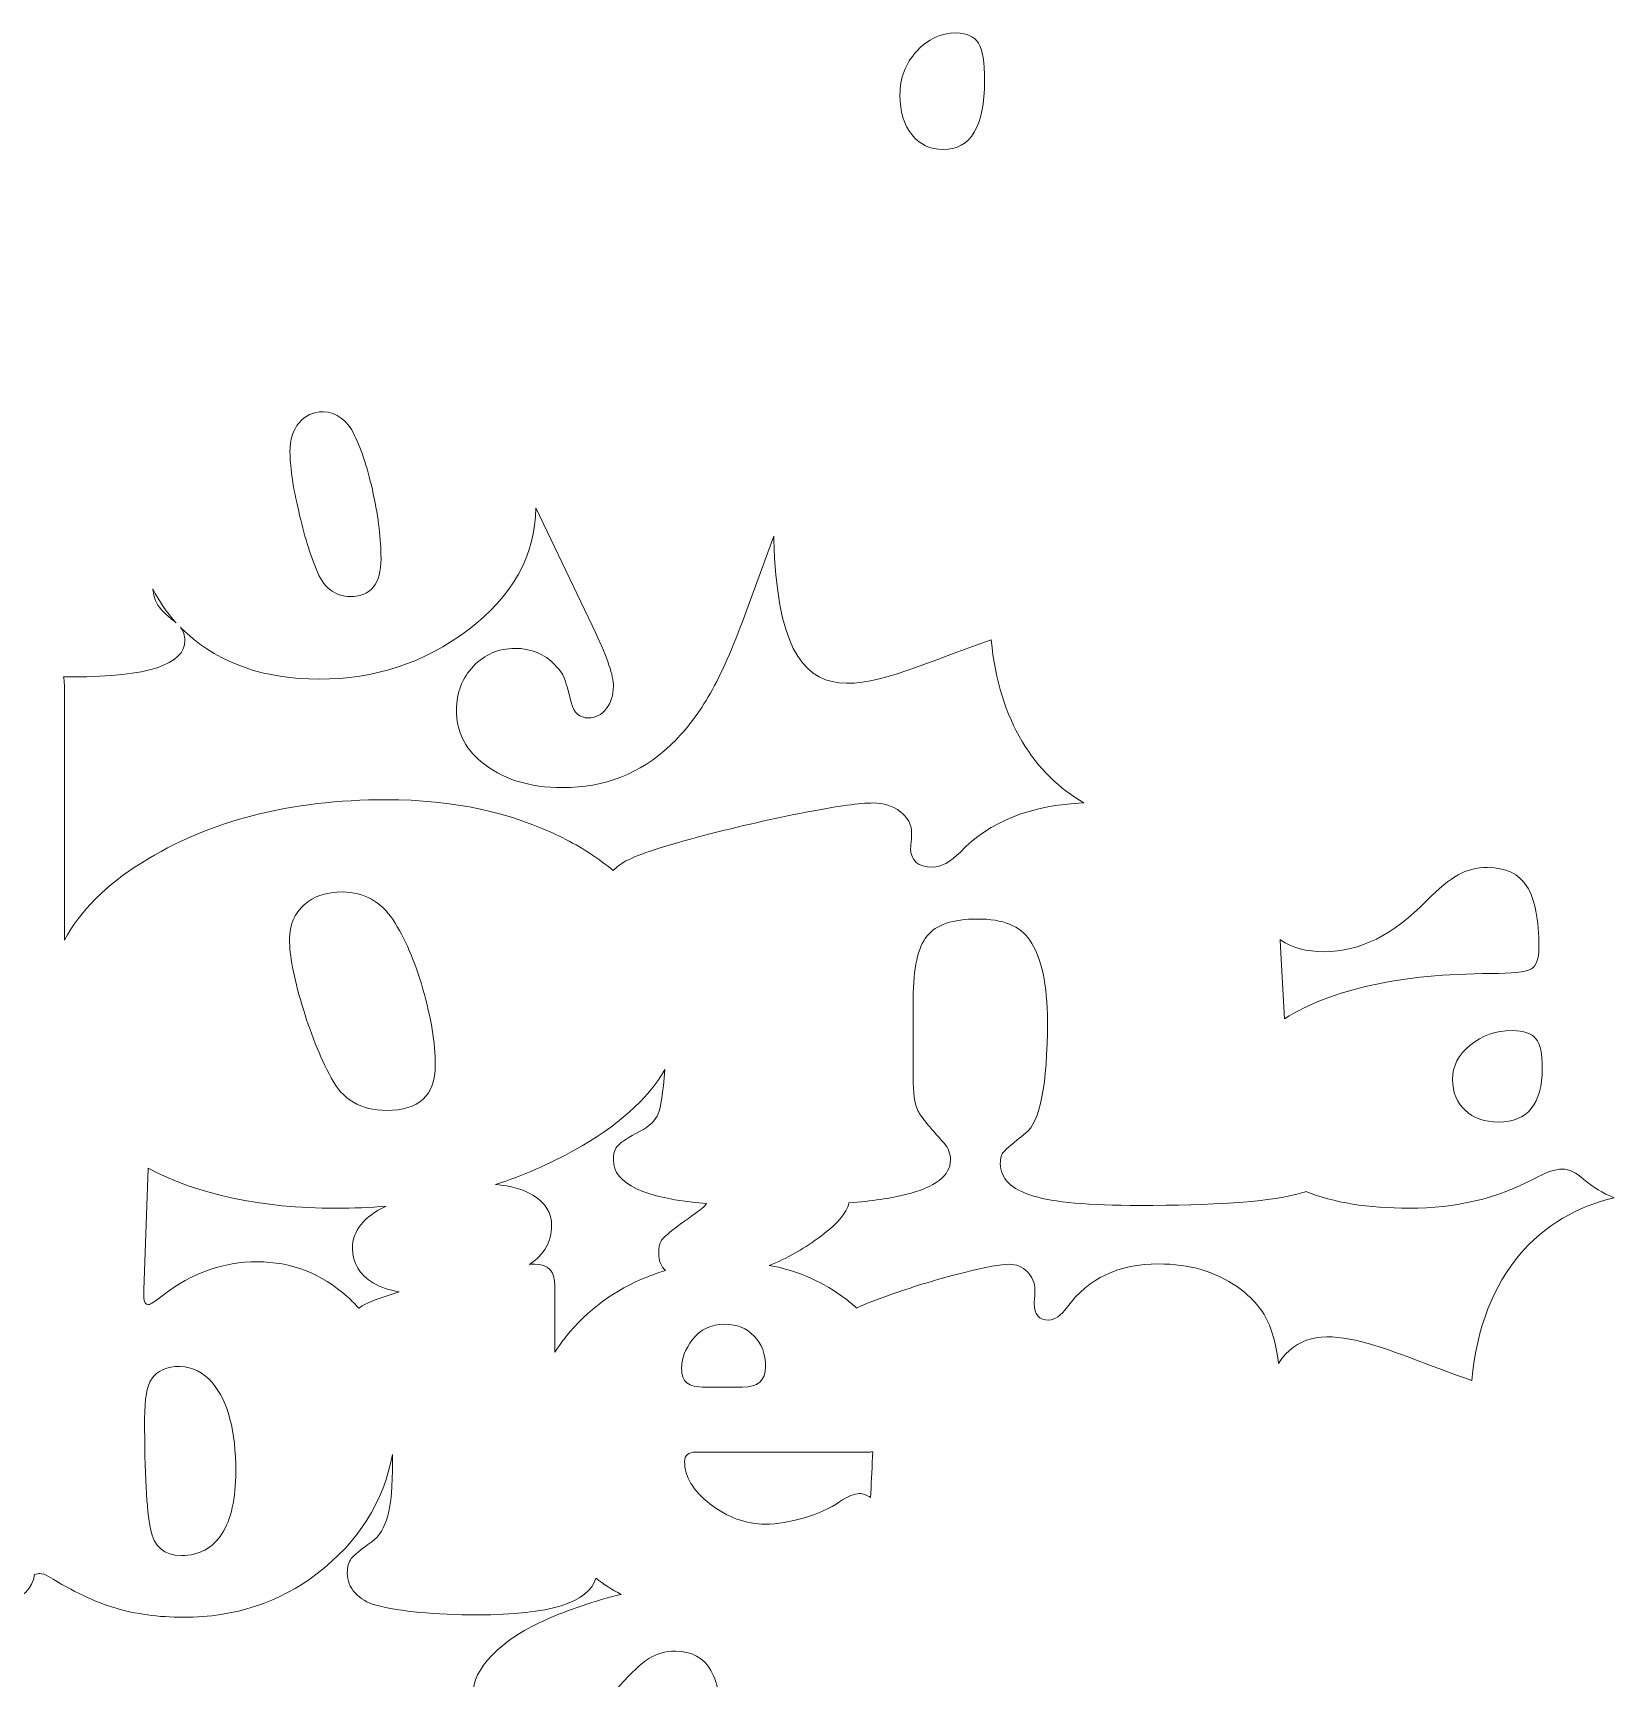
# Model space of a CAD drawing. Header units: millimetres. Extents: x -431 to 186, y -15 to 284.
# Drawn here: x -186.07 to -140, y 135.5 to 183.45 of the extents above; entities that cross this region are included whole.
import ezdxf

# ---------------------------------------------------------------- set-up
doc = ezdxf.new("R2010")
doc.units = ezdxf.units.MM
doc.header["$MEASUREMENT"] = 0
doc.layers.add('Capa 1', color=7, linetype='Continuous')

msp = doc.modelspace()

# ---------------------------------------------------------------- linework, layer by layer
at = {"layer": 'Capa 1', "color": 240, "lineweight": 9}
for points, knots in [([(-159.1695, 183.446), (-159.6113, 183.446), (-159.9963, 183.2688), (-160.3197, 182.909), (-160.3197, 182.909), (-160.6483, 182.5548), (-160.8077, 182.1294), (-160.8077, 181.633), (-160.8077, 181.633), (-160.8077, 181.1572), (-160.6945, 180.7776), (-160.4635, 180.4836), (-160.4635, 180.4836), (-160.2325, 180.1952), (-159.9297, 180.0484), (-159.5447, 180.0484), (-159.5447, 180.0484), (-158.7437, 180.0484), (-158.3433, 180.7166), (-158.3433, 182.0484), (-158.3433, 182.0484), (-158.3433, 182.5954), (-158.3997, 182.9602), (-158.5175, 183.1474), (-158.5175, 183.1474), (-158.6309, 183.3346), (-158.8517, 183.4358), (-159.1695, 183.446)], [0, 0, 0, 0, 0.125, 0.125, 0.125, 0.125, 0.25, 0.25, 0.25, 0.25, 0.375, 0.375, 0.375, 0.375, 0.5, 0.5, 0.5, 0.5, 0.625, 0.625, 0.625, 0.625, 0.75, 0.75, 0.75, 0.75, 1, 1, 1, 1]), ([(-177.6135, 172.4048), (-177.9061, 172.4048), (-178.1371, 172.2976), (-178.3141, 172.0862), (-178.3141, 172.0862), (-178.4909, 171.8718), (-178.5793, 171.5898), (-178.5793, 171.238), (-178.5793, 171.238), (-178.5793, 170.8422), (-178.5045, 170.3088), (-178.3549, 169.6316), (-178.3549, 169.6316), (-178.2051, 168.9508), (-178.0285, 168.3504), (-177.8211, 167.8274), (-177.8211, 167.8274), (-177.6169, 167.2908), (-177.2803, 167.0224), (-176.8145, 167.0224), (-176.8145, 167.0224), (-176.2229, 167.0224), (-175.9271, 167.3912), (-175.9271, 168.1326), (-175.9271, 168.1326), (-175.9271, 168.6824), (-176.0017, 169.3064), (-176.1513, 170.0072), (-176.1513, 170.0072), (-176.3009, 170.708), (-176.4847, 171.278), (-176.6955, 171.7174), (-176.6955, 171.7174), (-176.9131, 172.1634), (-177.2191, 172.3914), (-177.6135, 172.4048)], [0, 0, 0, 0, 0.1, 0.1, 0.1, 0.1, 0.2, 0.2, 0.2, 0.2, 0.3, 0.3, 0.3, 0.3, 0.4, 0.4, 0.4, 0.4, 0.5, 0.5, 0.5, 0.5, 0.6, 0.6, 0.6, 0.6, 0.7, 0.7, 0.7, 0.7, 0.8, 0.8, 0.8, 0.8, 1, 1, 1, 1]), ([(-155.4453, 161.0086), (-156.8755, 161.834), (-157.9237, 163.374), (-158.1483, 165.7622), (-158.1483, 165.7622), (-161.6951, 164.562), (-164.2985, 162.6378), (-164.4823, 168.6878), (-164.4823, 168.6878), (-164.4823, 168.6878), (-164.4841, 168.7776), (-164.4841, 168.7776), (-164.4841, 168.7776), (-164.4841, 168.7776), (-165.4085, 166.2646), (-165.4085, 166.2646), (-165.4085, 166.2646), (-165.7351, 165.3794), (-166.0617, 164.6582), (-166.3913, 164.0982), (-166.3913, 164.0982), (-166.7213, 163.5382), (-167.0915, 163.0618), (-167.5135, 162.6698), (-167.5135, 162.6698), (-168.3735, 161.858), (-169.4141, 161.4522), (-170.6315, 161.4522), (-170.6315, 161.4522), (-171.6143, 161.4522), (-172.4099, 161.707), (-173.0219, 162.2168), (-173.0219, 162.2168), (-173.4911, 162.6094), (-173.7291, 163.1122), (-173.7291, 163.7192), (-173.7291, 163.7192), (-173.7291, 164.2256), (-173.5627, 164.648), (-173.2361, 164.9936), (-173.2361, 164.9936), (-172.9063, 165.3356), (-172.5015, 165.51), (-172.0257, 165.51), (-172.0257, 165.51), (-171.5463, 165.51), (-171.1619, 165.3524), (-170.8695, 165.0372), (-170.8695, 165.0372), (-170.7299, 164.8928), (-170.6347, 164.7656), (-170.5909, 164.6548), (-170.5909, 164.6548), (-170.5431, 164.5408), (-170.4753, 164.2962), (-170.3801, 163.9172), (-170.3801, 163.9172), (-170.3085, 163.6286), (-170.1417, 163.4846), (-169.8833, 163.4846), (-169.8833, 163.4846), (-169.6763, 163.4846), (-169.5059, 163.5718), (-169.3631, 163.7496), (-169.3631, 163.7496), (-169.2239, 163.927), (-169.1559, 164.1452), (-169.1559, 164.4066), (-169.1559, 164.4066), (-169.1559, 164.7152), (-169.3291, 165.2318), (-169.6727, 165.949), (-169.6727, 165.949), (-169.6727, 165.949), (-171.4151, 169.6078), (-171.4151, 169.6078), (-171.4151, 169.6078), (-171.4329, 168.2106), (-172.0957, 167.0224), (-173.3973, 166.0398), (-173.3973, 166.0398), (-174.6589, 165.091), (-176.1039, 164.6144), (-177.7327, 164.6144), (-177.7327, 164.6144), (-179.3171, 164.6144), (-180.6025, 165.0606), (-181.5853, 165.949), (-181.5853, 165.949), (-181.6497, 166.0074), (-181.7121, 166.0672), (-181.7723, 166.128), (-181.7723, 166.128), (-181.6847, 166.0132), (-181.6399, 165.885), (-181.6399, 165.7448), (-181.6399, 165.7448), (-181.6399, 165.0372), (-182.7247, 164.6816), (-184.8871, 164.6816), (-184.8871, 164.6816), (-184.9869, 164.6816), (-185.0835, 164.6826), (-185.1779, 164.6842), (-185.1779, 164.6842), (-185.1619, 164.6114), (-185.1539, 164.5334), (-185.1539, 164.4494), (-185.1539, 164.4494), (-185.1539, 164.4494), (-185.1539, 157.0074), (-185.1539, 157.0074), (-185.1539, 157.0074), (-184.6927, 157.863), (-183.9411, 158.615), (-182.8997, 159.2632), (-182.8997, 159.2632), (-180.9399, 160.4896), (-178.5659, 161.1006), (-175.7673, 161.1006), (-175.7673, 161.1006), (-173.8237, 161.1006), (-172.1143, 160.7316), (-170.6501, 159.9974), (-170.6501, 159.9974), (-170.0957, 159.7206), (-169.6001, 159.3996), (-169.1617, 159.0352), (-169.1617, 159.0352), (-169.0715, 159.138), (-168.9489, 159.2314), (-168.7927, 159.3148), (-168.7927, 159.3148), (-168.4169, 159.5134), (-167.6553, 159.7634), (-166.4953, 160.0648), (-166.4953, 160.0648), (-165.4719, 160.3308), (-164.4919, 160.553), (-163.5449, 160.7352), (-163.5449, 160.7352), (-162.5975, 160.918), (-161.9493, 161.0054), (-161.6011, 161.0054), (-161.6011, 161.0054), (-161.2803, 161.0054), (-161.0129, 160.922), (-160.7955, 160.7514), (-160.7955, 160.7514), (-160.5777, 160.5806), (-160.4687, 160.3782), (-160.4687, 160.1482), (-160.4687, 160.1482), (-160.4687, 160.1242), (-160.4741, 160.0254), (-160.4797, 159.8546), (-160.4797, 159.8546), (-160.4907, 159.7948), (-160.4961, 159.7396), (-160.4961, 159.6916), (-160.4961, 159.6916), (-160.4961, 159.3228), (-160.2833, 159.1364), (-159.8591, 159.1364), (-159.8591, 159.1364), (-159.6029, 159.1364), (-159.3365, 159.2832), (-159.0477, 159.5766), (-159.0477, 159.5766), (-158.2021, 160.4646), (-157.0027, 160.9414), (-155.4453, 161.0086)], [0, 0, 0, 0, 0.0227273, 0.0227273, 0.0227273, 0.0227273, 0.0454545, 0.0454545, 0.0454545, 0.0454545, 0.0681818, 0.0681818, 0.0681818, 0.0681818, 0.0909091, 0.0909091, 0.0909091, 0.0909091, 0.1136364, 0.1136364, 0.1136364, 0.1136364, 0.1363636, 0.1363636, 0.1363636, 0.1363636, 0.1590909, 0.1590909, 0.1590909, 0.1590909, 0.1818182, 0.1818182, 0.1818182, 0.1818182, 0.2045455, 0.2045455, 0.2045455, 0.2045455, 0.2272727, 0.2272727, 0.2272727, 0.2272727, 0.25, 0.25, 0.25, 0.25, 0.2727273, 0.2727273, 0.2727273, 0.2727273, 0.2954545, 0.2954545, 0.2954545, 0.2954545, 0.3181818, 0.3181818, 0.3181818, 0.3181818, 0.3409091, 0.3409091, 0.3409091, 0.3409091, 0.3636364, 0.3636364, 0.3636364, 0.3636364, 0.3863636, 0.3863636, 0.3863636, 0.3863636, 0.4090909, 0.4090909, 0.4090909, 0.4090909, 0.4318182, 0.4318182, 0.4318182, 0.4318182, 0.4545455, 0.4545455, 0.4545455, 0.4545455, 0.4772727, 0.4772727, 0.4772727, 0.4772727, 0.5, 0.5, 0.5, 0.5, 0.5227273, 0.5227273, 0.5227273, 0.5227273, 0.5454545, 0.5454545, 0.5454545, 0.5454545, 0.5681818, 0.5681818, 0.5681818, 0.5681818, 0.5909091, 0.5909091, 0.5909091, 0.5909091, 0.6136364, 0.6136364, 0.6136364, 0.6136364, 0.6363636, 0.6363636, 0.6363636, 0.6363636, 0.6590909, 0.6590909, 0.6590909, 0.6590909, 0.6818182, 0.6818182, 0.6818182, 0.6818182, 0.7045455, 0.7045455, 0.7045455, 0.7045455, 0.7272727, 0.7272727, 0.7272727, 0.7272727, 0.75, 0.75, 0.75, 0.75, 0.7727273, 0.7727273, 0.7727273, 0.7727273, 0.7954545, 0.7954545, 0.7954545, 0.7954545, 0.8181818, 0.8181818, 0.8181818, 0.8181818, 0.8409091, 0.8409091, 0.8409091, 0.8409091, 0.8636364, 0.8636364, 0.8636364, 0.8636364, 0.8863636, 0.8863636, 0.8863636, 0.8863636, 0.9090909, 0.9090909, 0.9090909, 0.9090909, 0.9318182, 0.9318182, 0.9318182, 0.9318182, 0.9545455, 0.9545455, 0.9545455, 0.9545455, 1, 1, 1, 1]), ([(-182.5725, 167.2462), (-182.5527, 167.0658), (-182.5151, 166.9254), (-182.4629, 166.8246), (-182.4629, 166.8246), (-182.3845, 166.6804), (-182.2079, 166.4994), (-181.9293, 166.2848), (-181.9293, 166.2848), (-181.9293, 166.2848), (-181.8967, 166.2582), (-181.8967, 166.2582), (-181.8967, 166.2582), (-182.1731, 166.5598), (-182.3985, 166.8892), (-182.5725, 167.2462)], [0, 0, 0, 0, 0.2, 0.2, 0.2, 0.2, 0.4, 0.4, 0.4, 0.4, 0.6, 0.6, 0.6, 0.6, 1, 1, 1, 1]), ([(-149.7337, 157.0228), (-149.7337, 157.0228), (-149.7165, 156.7992), (-149.7165, 156.7992), (-149.7165, 156.7992), (-149.7165, 156.7992), (-149.6029, 154.718), (-149.6029, 154.718), (-149.6029, 154.718), (-148.2139, 155.5876), (-146.2097, 156.0262), (-143.5899, 156.0336), (-143.5899, 156.0336), (-142.9749, 156.0336), (-142.5881, 156.0772), (-142.4245, 156.1644), (-142.4245, 156.1644), (-142.2669, 156.2558), (-142.1909, 156.462), (-142.1909, 156.7874), (-142.1909, 156.7874), (-142.1909, 157.6086), (-142.3053, 158.2042), (-142.5393, 158.573), (-142.5393, 158.573), (-142.7731, 158.9378), (-143.1541, 159.1244), (-143.6877, 159.1244), (-143.6877, 159.1244), (-144.0093, 159.1244), (-144.2921, 159.0528), (-144.5427, 158.914), (-144.5427, 158.914), (-144.7931, 158.7754), (-145.1031, 158.521), (-145.4737, 158.1484), (-145.4737, 158.1484), (-146.4211, 157.1642), (-147.4117, 156.6724), (-148.4407, 156.6724), (-148.4407, 156.6724), (-148.9635, 156.6724), (-149.3881, 156.7836), (-149.7145, 157.0096), (-149.7145, 157.0096), (-149.7145, 157.0096), (-149.7337, 157.0228), (-149.7337, 157.0228)], [0, 0, 0, 0, 0.0769231, 0.0769231, 0.0769231, 0.0769231, 0.1538462, 0.1538462, 0.1538462, 0.1538462, 0.2307692, 0.2307692, 0.2307692, 0.2307692, 0.3076923, 0.3076923, 0.3076923, 0.3076923, 0.3846154, 0.3846154, 0.3846154, 0.3846154, 0.4615385, 0.4615385, 0.4615385, 0.4615385, 0.5384615, 0.5384615, 0.5384615, 0.5384615, 0.6153846, 0.6153846, 0.6153846, 0.6153846, 0.6923077, 0.6923077, 0.6923077, 0.6923077, 0.7692308, 0.7692308, 0.7692308, 0.7692308, 0.8461538, 0.8461538, 0.8461538, 0.8461538, 1, 1, 1, 1]), ([(-177.0471, 158.4142), (-177.5153, 158.4142), (-177.8853, 158.2872), (-178.1685, 158.0372), (-178.1685, 158.0372), (-178.4517, 157.7832), (-178.5933, 157.4498), (-178.5933, 157.0336), (-178.5933, 157.0336), (-178.5933, 156.5652), (-178.4733, 155.9342), (-178.2335, 155.133), (-178.2335, 155.133), (-177.9941, 154.3274), (-177.7113, 153.617), (-177.3791, 152.9982), (-177.3791, 152.9982), (-177.0525, 152.3634), (-176.5135, 152.0458), (-175.7675, 152.0458), (-175.7675, 152.0458), (-174.8205, 152.0458), (-174.3467, 152.4824), (-174.3467, 153.3592), (-174.3467, 153.3592), (-174.3467, 154.0098), (-174.4661, 154.748), (-174.7059, 155.5772), (-174.7059, 155.5772), (-174.9455, 156.4064), (-175.2395, 157.081), (-175.5769, 157.601), (-175.5769, 157.601), (-175.9255, 158.1284), (-176.4155, 158.3984), (-177.0471, 158.4142)], [0, 0, 0, 0, 0.1, 0.1, 0.1, 0.1, 0.2, 0.2, 0.2, 0.2, 0.3, 0.3, 0.3, 0.3, 0.4, 0.4, 0.4, 0.4, 0.5, 0.5, 0.5, 0.5, 0.6, 0.6, 0.6, 0.6, 0.7, 0.7, 0.7, 0.7, 0.8, 0.8, 0.8, 0.8, 1, 1, 1, 1]), ([(-139.9999, 149.5024), (-140.3295, 149.6356), (-140.6225, 149.8128), (-140.8789, 150.0342), (-140.8789, 150.0342), (-141.1019, 150.2366), (-141.3091, 150.3356), (-141.5051, 150.3356), (-141.5051, 150.3356), (-141.7171, 150.3356), (-141.9949, 150.2402), (-142.3485, 150.046), (-142.3485, 150.046), (-143.4099, 149.4786), (-144.6187, 149.1968), (-145.9691, 149.1968), (-145.9691, 149.1968), (-147.1723, 149.1968), (-148.1769, 149.3596), (-148.9827, 149.6824), (-148.9827, 149.6824), (-149.0907, 149.6454), (-149.2077, 149.6116), (-149.3351, 149.5818), (-149.3351, 149.5818), (-150.1739, 149.3794), (-151.6707, 149.2762), (-153.8325, 149.2762), (-153.8325, 149.2762), (-155.2969, 149.2762), (-156.3367, 149.3714), (-156.9407, 149.5578), (-156.9407, 149.5578), (-157.5671, 149.7524), (-157.8827, 150.066), (-157.8827, 150.4986), (-157.8827, 150.4986), (-157.8827, 150.6532), (-157.8503, 150.768), (-157.7845, 150.8396), (-157.7845, 150.8396), (-157.7249, 150.9148), (-157.5127, 151.0936), (-157.1477, 151.383), (-157.1477, 151.383), (-156.7231, 151.7086), (-156.5105, 152.7918), (-156.5105, 154.637), (-156.5105, 154.637), (-156.5105, 155.7082), (-156.6795, 156.4978), (-157.0227, 157.0096), (-157.0227, 157.0096), (-157.2999, 157.4184), (-157.8065, 157.6244), (-158.5521, 157.6244), (-158.5521, 157.6244), (-159.2659, 157.6244), (-159.7555, 157.4582), (-160.0223, 157.1246), (-160.0223, 157.1246), (-160.2833, 156.7914), (-160.4195, 156.1882), (-160.4195, 155.3114), (-160.4195, 155.3114), (-160.4195, 155.3114), (-160.4195, 153.0102), (-160.4195, 153.0102), (-160.4195, 153.0102), (-160.4195, 152.5538), (-160.3761, 152.2402), (-160.3001, 152.0698), (-160.3001, 152.0698), (-160.2181, 151.899), (-159.9571, 151.5696), (-159.5107, 151.0816), (-159.5107, 151.0816), (-159.3905, 150.9388), (-159.3365, 150.78), (-159.3365, 150.6018), (-159.3365, 150.6018), (-159.3365, 150.1454), (-159.7719, 149.8078), (-160.6431, 149.5936), (-160.6431, 149.5936), (-161.0743, 149.4856), (-161.6257, 149.4048), (-162.2977, 149.3502), (-162.2977, 149.3502), (-162.3533, 149.058), (-162.6515, 148.7136), (-163.1923, 148.3228), (-163.1923, 148.3228), (-163.6459, 147.9874), (-164.1191, 147.7236), (-164.6131, 147.5306), (-164.6131, 147.5306), (-163.7705, 147.375), (-163.0239, 147.0464), (-162.3759, 146.5432), (-162.3759, 146.5432), (-162.2693, 146.4612), (-162.1669, 146.3756), (-162.0699, 146.2872), (-162.0699, 146.2872), (-161.7891, 146.42), (-161.3979, 146.5724), (-160.8937, 146.7438), (-160.8937, 146.7438), (-160.2117, 146.9754), (-159.5585, 147.1688), (-158.9273, 147.3278), (-158.9273, 147.3278), (-158.2959, 147.487), (-157.8639, 147.563), (-157.6317, 147.563), (-157.6317, 147.563), (-157.4177, 147.563), (-157.2397, 147.4906), (-157.0947, 147.3418), (-157.0947, 147.3418), (-156.9493, 147.1932), (-156.8769, 147.0168), (-156.8769, 146.8162), (-156.8769, 146.8162), (-156.8769, 146.7956), (-156.8805, 146.7094), (-156.8841, 146.5606), (-156.8841, 146.5606), (-156.8915, 146.5086), (-156.8953, 146.4606), (-156.8953, 146.419), (-156.8953, 146.419), (-156.8953, 146.0974), (-156.7535, 145.935), (-156.4705, 145.935), (-156.4705, 145.935), (-156.2999, 145.935), (-156.1219, 146.063), (-155.9299, 146.3186), (-155.9299, 146.3186), (-155.3199, 147.155), (-154.4347, 147.5732), (-153.2699, 147.5732), (-153.2699, 147.5732), (-152.3771, 147.5732), (-151.6115, 147.352), (-150.9763, 146.9062), (-150.9763, 146.9062), (-150.5301, 146.5884), (-150.2181, 146.215), (-150.0403, 145.7866), (-150.0403, 145.7866), (-149.9225, 145.5028), (-149.8351, 145.131), (-149.7769, 144.672), (-149.7769, 144.672), (-148.7475, 146.27), (-146.6901, 145.0386), (-144.1483, 144.1782), (-144.1483, 144.1782), (-143.8531, 147.316), (-142.1375, 148.9908), (-139.9999, 149.5024)], [0, 0, 0, 0, 0.0238095, 0.0238095, 0.0238095, 0.0238095, 0.047619, 0.047619, 0.047619, 0.047619, 0.0714286, 0.0714286, 0.0714286, 0.0714286, 0.0952381, 0.0952381, 0.0952381, 0.0952381, 0.1190476, 0.1190476, 0.1190476, 0.1190476, 0.1428571, 0.1428571, 0.1428571, 0.1428571, 0.1666667, 0.1666667, 0.1666667, 0.1666667, 0.1904762, 0.1904762, 0.1904762, 0.1904762, 0.2142857, 0.2142857, 0.2142857, 0.2142857, 0.2380952, 0.2380952, 0.2380952, 0.2380952, 0.2619048, 0.2619048, 0.2619048, 0.2619048, 0.2857143, 0.2857143, 0.2857143, 0.2857143, 0.3095238, 0.3095238, 0.3095238, 0.3095238, 0.3333333, 0.3333333, 0.3333333, 0.3333333, 0.3571429, 0.3571429, 0.3571429, 0.3571429, 0.3809524, 0.3809524, 0.3809524, 0.3809524, 0.4047619, 0.4047619, 0.4047619, 0.4047619, 0.4285714, 0.4285714, 0.4285714, 0.4285714, 0.452381, 0.452381, 0.452381, 0.452381, 0.4761905, 0.4761905, 0.4761905, 0.4761905, 0.5, 0.5, 0.5, 0.5, 0.5238095, 0.5238095, 0.5238095, 0.5238095, 0.547619, 0.547619, 0.547619, 0.547619, 0.5714286, 0.5714286, 0.5714286, 0.5714286, 0.5952381, 0.5952381, 0.5952381, 0.5952381, 0.6190476, 0.6190476, 0.6190476, 0.6190476, 0.6428571, 0.6428571, 0.6428571, 0.6428571, 0.6666667, 0.6666667, 0.6666667, 0.6666667, 0.6904762, 0.6904762, 0.6904762, 0.6904762, 0.7142857, 0.7142857, 0.7142857, 0.7142857, 0.7380952, 0.7380952, 0.7380952, 0.7380952, 0.7619048, 0.7619048, 0.7619048, 0.7619048, 0.7857143, 0.7857143, 0.7857143, 0.7857143, 0.8095238, 0.8095238, 0.8095238, 0.8095238, 0.8333333, 0.8333333, 0.8333333, 0.8333333, 0.8571429, 0.8571429, 0.8571429, 0.8571429, 0.8809524, 0.8809524, 0.8809524, 0.8809524, 0.9047619, 0.9047619, 0.9047619, 0.9047619, 0.9285714, 0.9285714, 0.9285714, 0.9285714, 0.952381, 0.952381, 0.952381, 0.952381, 1, 1, 1, 1]), ([(-142.9691, 154.371), (-143.4375, 154.371), (-143.8455, 154.232), (-144.1885, 153.9504), (-144.1885, 153.9504), (-144.5371, 153.6726), (-144.7059, 153.3392), (-144.7059, 152.9504), (-144.7059, 152.9504), (-144.7059, 152.5776), (-144.5861, 152.28), (-144.3409, 152.0498), (-144.3409, 152.0498), (-144.0961, 151.8236), (-143.7749, 151.7086), (-143.3669, 151.7086), (-143.3669, 151.7086), (-142.5173, 151.7086), (-142.0929, 152.2324), (-142.0929, 153.2758), (-142.0929, 153.2758), (-142.0929, 153.7044), (-142.1527, 153.9902), (-142.2777, 154.137), (-142.2777, 154.137), (-142.3977, 154.2838), (-142.6317, 154.363), (-142.9691, 154.371)], [0, 0, 0, 0, 0.125, 0.125, 0.125, 0.125, 0.25, 0.25, 0.25, 0.25, 0.375, 0.375, 0.375, 0.375, 0.5, 0.5, 0.5, 0.5, 0.625, 0.625, 0.625, 0.625, 0.75, 0.75, 0.75, 0.75, 1, 1, 1, 1]), ([(-172.5939, 149.8876), (-172.1491, 149.851), (-171.7837, 149.7458), (-171.4999, 149.5738), (-171.4999, 149.5738), (-171.1369, 149.3526), (-170.9555, 149.0588), (-170.9555, 148.6854), (-170.9555, 148.6854), (-170.9555, 148.226), (-171.1691, 147.851), (-171.5991, 147.56), (-171.5991, 147.56), (-171.5459, 147.562), (-171.4947, 147.563), (-171.4453, 147.563), (-171.4453, 147.563), (-171.0535, 147.563), (-170.8611, 147.3556), (-170.8611, 146.9374), (-170.8611, 146.9374), (-170.8611, 146.9374), (-170.8611, 145.0014), (-170.8611, 145.0014), (-170.8611, 145.0014), (-170.7637, 145.153), (-170.6569, 145.3018), (-170.5407, 145.4478), (-170.5407, 145.4478), (-169.9165, 146.2322), (-169.1217, 146.8162), (-168.1565, 147.1998), (-168.1565, 147.1998), (-167.9861, 147.2686), (-167.8121, 147.3288), (-167.6347, 147.3812), (-167.6347, 147.3812), (-167.7695, 147.504), (-167.8371, 147.6728), (-167.8371, 147.8872), (-167.8371, 147.8872), (-167.8371, 148.0704), (-167.8007, 148.2052), (-167.7283, 148.2986), (-167.7283, 148.2986), (-167.6521, 148.3882), (-167.4381, 148.561), (-167.0823, 148.8204), (-167.0823, 148.8204), (-166.7629, 149.0416), (-166.5705, 149.1902), (-166.4981, 149.2592), (-166.4981, 149.2592), (-166.4767, 149.282), (-166.4583, 149.3052), (-166.4433, 149.3294), (-166.4433, 149.3294), (-168.2535, 149.4824), (-169.1577, 149.906), (-169.1577, 150.6018), (-169.1577, 150.6018), (-169.1577, 150.7882), (-169.1145, 150.9308), (-169.0215, 151.026), (-169.0215, 151.026), (-168.9345, 151.1254), (-168.7169, 151.2604), (-168.3793, 151.439), (-168.3793, 151.439), (-168.1015, 151.5856), (-167.9271, 151.7562), (-167.8513, 151.9464), (-167.8513, 151.9464), (-167.7785, 152.1274), (-167.7161, 152.5552), (-167.6543, 153.235), (-167.6543, 153.235), (-168.1665, 152.3634), (-169.0481, 151.5794), (-170.2959, 150.8832), (-170.2959, 150.8832), (-171.0237, 150.4788), (-171.7899, 150.1468), (-172.5939, 149.8876)], [0, 0, 0, 0, 0.0454545, 0.0454545, 0.0454545, 0.0454545, 0.0909091, 0.0909091, 0.0909091, 0.0909091, 0.1363636, 0.1363636, 0.1363636, 0.1363636, 0.1818182, 0.1818182, 0.1818182, 0.1818182, 0.2272727, 0.2272727, 0.2272727, 0.2272727, 0.2727273, 0.2727273, 0.2727273, 0.2727273, 0.3181818, 0.3181818, 0.3181818, 0.3181818, 0.3636364, 0.3636364, 0.3636364, 0.3636364, 0.4090909, 0.4090909, 0.4090909, 0.4090909, 0.4545455, 0.4545455, 0.4545455, 0.4545455, 0.5, 0.5, 0.5, 0.5, 0.5454545, 0.5454545, 0.5454545, 0.5454545, 0.5909091, 0.5909091, 0.5909091, 0.5909091, 0.6363636, 0.6363636, 0.6363636, 0.6363636, 0.6818182, 0.6818182, 0.6818182, 0.6818182, 0.7272727, 0.7272727, 0.7272727, 0.7272727, 0.7727273, 0.7727273, 0.7727273, 0.7727273, 0.8181818, 0.8181818, 0.8181818, 0.8181818, 0.8636364, 0.8636364, 0.8636364, 0.8636364, 0.9090909, 0.9090909, 0.9090909, 0.9090909, 1, 1, 1, 1]), ([(-182.7125, 150.363), (-182.7125, 150.363), (-182.8365, 146.8162), (-182.8365, 146.8162), (-182.8365, 146.8162), (-182.8365, 146.7196), (-182.8365, 146.6472), (-182.8365, 146.5918), (-182.8365, 146.5918), (-182.8365, 146.4568), (-182.7893, 146.391), (-182.6985, 146.391), (-182.6985, 146.391), (-182.6479, 146.391), (-182.5063, 146.481), (-182.2739, 146.6642), (-182.2739, 146.6642), (-181.4431, 147.3106), (-180.5285, 147.6354), (-179.5305, 147.6354), (-179.5305, 147.6354), (-178.5363, 147.6354), (-177.6619, 147.2932), (-176.9035, 146.6122), (-176.9035, 146.6122), (-176.7861, 146.5058), (-176.6757, 146.3954), (-176.5725, 146.281), (-176.5725, 146.281), (-176.4463, 146.3732), (-176.2889, 146.4536), (-176.1011, 146.5226), (-176.1011, 146.5226), (-175.8703, 146.607), (-175.6347, 146.6874), (-175.3947, 146.7644), (-175.3947, 146.7644), (-175.6921, 146.8062), (-175.9417, 146.8896), (-176.1447, 147.0162), (-176.1447, 147.0162), (-176.5549, 147.2582), (-176.7615, 147.5966), (-176.7615, 148.0288), (-176.7615, 148.0288), (-176.7615, 148.5322), (-176.4345, 148.9422), (-175.7773, 149.2584), (-175.7773, 149.2584), (-176.2535, 149.2174), (-176.7401, 149.1968), (-177.2375, 149.1968), (-177.2375, 149.1968), (-179.4175, 149.1968), (-181.2435, 149.5864), (-182.7125, 150.363)], [0, 0, 0, 0, 0.0666667, 0.0666667, 0.0666667, 0.0666667, 0.1333333, 0.1333333, 0.1333333, 0.1333333, 0.2, 0.2, 0.2, 0.2, 0.2666667, 0.2666667, 0.2666667, 0.2666667, 0.3333333, 0.3333333, 0.3333333, 0.3333333, 0.4, 0.4, 0.4, 0.4, 0.4666667, 0.4666667, 0.4666667, 0.4666667, 0.5333333, 0.5333333, 0.5333333, 0.5333333, 0.6, 0.6, 0.6, 0.6, 0.6666667, 0.6666667, 0.6666667, 0.6666667, 0.7333333, 0.7333333, 0.7333333, 0.7333333, 0.8, 0.8, 0.8, 0.8, 0.8666667, 0.8666667, 0.8666667, 0.8666667, 1, 1, 1, 1]), ([(-166.4763, 143.9788), (-166.4763, 143.9788), (-165.4023, 143.9788), (-165.4023, 143.9788), (-165.4023, 143.9788), (-164.9485, 143.9788), (-164.7237, 144.1792), (-164.7237, 144.5768), (-164.7237, 144.5768), (-164.7237, 144.9432), (-164.8325, 145.2402), (-165.0539, 145.4684), (-165.0539, 145.4684), (-165.2715, 145.6966), (-165.5583, 145.8142), (-165.9137, 145.8142), (-165.9137, 145.8142), (-166.3093, 145.8142), (-166.6217, 145.6654), (-166.8501, 145.368), (-166.8501, 145.368), (-167.0641, 145.0918), (-167.1693, 144.8118), (-167.1693, 144.5282), (-167.1693, 144.5282), (-167.1693, 144.3244), (-167.1185, 144.1826), (-167.0135, 144.1032), (-167.0135, 144.1032), (-166.9119, 144.0202), (-166.7339, 143.9788), (-166.4763, 143.9788)], [0, 0, 0, 0, 0.1111111, 0.1111111, 0.1111111, 0.1111111, 0.2222222, 0.2222222, 0.2222222, 0.2222222, 0.3333333, 0.3333333, 0.3333333, 0.3333333, 0.4444444, 0.4444444, 0.4444444, 0.4444444, 0.5555556, 0.5555556, 0.5555556, 0.5555556, 0.6666667, 0.6666667, 0.6666667, 0.6666667, 0.7777778, 0.7777778, 0.7777778, 0.7777778, 1, 1, 1, 1]), ([(-263.901, 137.5374), (-261.2628, 136.5374), (-259.1514, 134.821), (-259.3246, 131.994), (-259.3246, 131.994), (-259.1038, 132.0754), (-258.848, 132.1502), (-258.5566, 132.2186), (-258.5566, 132.2186), (-256.438, 132.708), (-255.0188, 132.9508), (-254.2982, 132.9508), (-254.2982, 132.9508), (-253.5864, 132.9508), (-253.2308, 132.6692), (-253.2308, 132.1062), (-253.2308, 132.1062), (-253.2308, 132.1062), (-253.2308, 126.4474), (-253.2308, 126.4474), (-253.2308, 126.4474), (-252.9174, 126.8294), (-252.5328, 127.182), (-252.0768, 127.5056), (-252.0768, 127.5056), (-250.5514, 128.5932), (-248.7038, 129.1354), (-246.5262, 129.1354), (-246.5262, 129.1354), (-245.0134, 129.1354), (-243.6828, 128.8078), (-242.5434, 128.1566), (-242.5434, 128.1566), (-242.2314, 127.9792), (-241.9436, 127.7814), (-241.679, 127.5632), (-241.679, 127.5632), (-241.3796, 127.737), (-240.7932, 127.955), (-239.9104, 128.2166), (-239.9104, 128.2166), (-239.114, 128.4524), (-238.3514, 128.6496), (-237.614, 128.8114), (-237.614, 128.8114), (-236.877, 128.9734), (-236.3724, 129.0508), (-236.1012, 129.0508), (-236.1012, 129.0508), (-235.8516, 129.0508), (-235.6436, 128.977), (-235.4744, 128.8256), (-235.4744, 128.8256), (-235.305, 128.674), (-235.22, 128.4944), (-235.22, 128.2904), (-235.22, 128.2904), (-235.22, 128.2694), (-235.2242, 128.1816), (-235.2286, 128.03), (-235.2286, 128.03), (-235.237, 127.9772), (-235.2414, 127.928), (-235.2414, 127.8858), (-235.2414, 127.8858), (-235.2414, 127.5584), (-235.0758, 127.3928), (-234.7458, 127.3928), (-234.7458, 127.3928), (-234.5462, 127.3928), (-234.3386, 127.5232), (-234.1142, 127.7836), (-234.1142, 127.7836), (-233.4022, 128.6356), (-232.3686, 129.0612), (-231.0086, 129.0612), (-231.0086, 129.0612), (-229.966, 129.0612), (-229.0722, 128.836), (-228.3304, 128.382), (-228.3304, 128.382), (-227.852, 128.0844), (-227.5052, 127.7396), (-227.2914, 127.3468), (-227.2914, 127.3468), (-226.9806, 127.6466), (-226.5708, 127.9134), (-226.0614, 128.1462), (-226.0614, 128.1462), (-224.5656, 128.8042), (-223.002, 129.1354), (-221.3712, 129.1354), (-221.3712, 129.1354), (-219.9306, 129.1354), (-218.7102, 128.8326), (-217.7104, 128.2272), (-217.7104, 128.2272), (-217.3486, 128.006), (-217.0598, 127.763), (-216.8458, 127.4992), (-216.8458, 127.4992), (-216.6394, 127.7374), (-216.2688, 127.9394), (-215.7346, 128.1038), (-215.7346, 128.1038), (-213.6412, 128.7304), (-212.0738, 129.0472), (-211.0314, 129.0508), (-211.0314, 129.0508), (-210.5566, 129.0508), (-210.3238, 128.7726), (-210.3238, 128.2166), (-210.3238, 128.2166), (-210.3238, 128.2096), (-210.3238, 128.1532), (-210.3238, 128.0404), (-210.3238, 128.0404), (-210.332, 127.9316), (-210.3364, 127.8434), (-210.3364, 127.7732), (-210.3364, 127.7732), (-210.3364, 127.4034), (-210.201, 127.2168), (-209.9382, 127.2168), (-209.9382, 127.2168), (-209.7984, 127.2168), (-209.5782, 127.3648), (-209.2814, 127.6604), (-209.2814, 127.6604), (-208.8322, 128.0864), (-208.2686, 128.4242), (-207.5906, 128.6776), (-207.5906, 128.6776), (-206.913, 128.9276), (-206.218, 129.0508), (-205.5062, 129.0508), (-205.5062, 129.0508), (-204.1247, 129.0508), (-203.1633, 128.632), (-202.6249, 127.794), (-202.6249, 127.794), (-202.4219, 127.4846), (-202.2523, 127.3296), (-202.1167, 127.3296), (-202.1167, 127.3296), (-202.0275, 127.3296), (-201.8119, 127.4668), (-201.4725, 127.7416), (-201.4725, 127.7416), (-200.3965, 128.6142), (-199.1761, 129.0508), (-197.8117, 129.0508), (-197.8117, 129.0508), (-196.7443, 129.0508), (-195.8713, 128.8078), (-195.1891, 128.3222), (-195.1891, 128.3222), (-194.5271, 127.8448), (-194.1725, 127.1452), (-194.1301, 126.2238), (-194.1301, 126.2238), (-193.7899, 126.6926), (-193.3473, 127.1196), (-192.8035, 127.5056), (-192.8035, 127.5056), (-191.2781, 128.5932), (-189.4309, 129.1354), (-187.2529, 129.1354), (-187.2529, 129.1354), (-185.7403, 129.1354), (-184.4101, 128.8078), (-183.2703, 128.1566), (-183.2703, 128.1566), (-182.7111, 127.8382), (-182.2281, 127.4544), (-181.8203, 127.0054), (-181.8203, 127.0054), (-181.6709, 127.3118), (-181.4629, 127.5962), (-181.1967, 127.8574), (-181.1967, 127.8574), (-180.3365, 128.7024), (-179.1585, 129.1246), (-177.6715, 129.1246), (-177.6715, 129.1246), (-177.2561, 129.1246), (-176.5827, 129.0508), (-175.6461, 128.8994), (-175.6461, 128.8994), (-175.4555, 128.8712), (-175.2987, 128.8572), (-175.1759, 128.8572), (-175.1759, 128.8572), (-175.0359, 128.8572), (-174.7605, 128.917), (-174.3581, 129.0438), (-174.3581, 129.0438), (-174.2719, 129.0708), (-174.1919, 129.0924), (-174.1173, 129.1076), (-174.1173, 129.1076), (-174.1261, 129.1958), (-174.1303, 129.2844), (-174.1303, 129.374), (-174.1303, 129.374), (-174.1303, 130.2084), (-173.7267, 130.9404), (-172.9195, 131.5824), (-172.9195, 131.5824), (-171.6591, 132.5886), (-169.7737, 133.0958), (-167.2629, 133.1038), (-167.2629, 133.1038), (-166.7069, 133.1038), (-166.3573, 133.1488), (-166.2095, 133.2386), (-166.2095, 133.2386), (-166.0669, 133.3328), (-165.9979, 133.5454), (-165.9979, 133.881), (-165.9979, 133.881), (-165.9979, 134.7274), (-166.1013, 135.341), (-166.3131, 135.7212), (-166.3131, 135.7212), (-166.5243, 136.0974), (-166.8691, 136.2894), (-167.3515, 136.2894), (-167.3515, 136.2894), (-167.6421, 136.2894), (-167.8981, 136.216), (-168.1245, 136.0726), (-168.1245, 136.0726), (-168.3511, 135.9298), (-168.6317, 135.668), (-168.9665, 135.2836), (-168.9665, 135.2836), (-169.8231, 134.2692), (-170.7187, 133.7624), (-171.6493, 133.7624), (-171.6493, 133.7624), (-172.1221, 133.7624), (-172.5059, 133.8768), (-172.8013, 134.1098), (-172.8013, 134.1098), (-173.1015, 134.3388), (-173.2491, 134.6456), (-173.2491, 135.0178), (-173.2491, 135.0178), (-173.2491, 135.4022), (-173.0669, 135.7868), (-172.6929, 136.171), (-172.6929, 136.171), (-172.3237, 136.5512), (-171.8215, 136.8868), (-171.1867, 137.177), (-171.1867, 137.177), (-170.4499, 137.5012), (-169.6991, 137.7572), (-168.9341, 137.9442), (-168.9341, 137.9442), (-169.1915, 138.0812), (-169.4365, 138.2394), (-169.6693, 138.4186), (-169.6693, 138.4186), (-169.8665, 137.7036), (-171.0141, 137.3462), (-173.1147, 137.3462), (-173.1147, 137.3462), (-174.3631, 137.3462), (-175.3501, 137.4432), (-176.0791, 137.6298), (-176.0791, 137.6298), (-176.3295, 137.6988), (-176.5295, 137.8162), (-176.6819, 137.9856), (-176.6819, 137.9856), (-176.8343, 138.1548), (-176.9103, 138.3452), (-176.9103, 138.563), (-176.9103, 138.563), (-176.9103, 138.7458), (-176.8705, 138.8878), (-176.7941, 138.988), (-176.7941, 138.988), (-176.7145, 139.0882), (-176.5149, 139.2508), (-176.1953, 139.4752), (-176.1953, 139.4752), (-175.9777, 139.6308), (-175.8219, 139.8832), (-175.7311, 140.2322), (-175.7311, 140.2322), (-175.6367, 140.5848), (-175.5895, 141.1064), (-175.5895, 141.8014), (-175.5895, 141.8014), (-175.5895, 141.8604), (-175.5909, 141.9326), (-175.5931, 142.0182), (-175.5931, 142.0182), (-175.8577, 140.6234), (-176.5891, 139.4684), (-177.7853, 138.5524), (-177.7853, 138.5524), (-178.8921, 137.7022), (-180.1877, 137.277), (-181.6787, 137.277), (-181.6787, 137.277), (-182.4155, 137.277), (-183.0795, 137.367), (-183.6709, 137.5468), (-183.6709, 137.5468), (-184.2625, 137.7232), (-184.9083, 138.0304), (-185.6127, 138.4624), (-185.6127, 138.4624), (-185.7179, 138.5212), (-185.8013, 138.5524), (-185.8667, 138.5524), (-185.8667, 138.5524), (-185.8969, 138.5524), (-185.9509, 138.5424), (-186.0277, 138.522), (-186.0277, 138.522), (-186.1187, 137.7336), (-187.1837, 137.339), (-189.2217, 137.3358), (-189.2217, 137.3358), (-190.1653, 137.3392), (-190.9237, 137.4466), (-191.5043, 137.6608), (-191.5043, 137.6608), (-192.0811, 137.8786), (-192.3679, 138.162), (-192.3679, 138.511), (-192.3679, 138.511), (-192.3679, 138.6458), (-192.3497, 138.7496), (-192.3095, 138.822), (-192.3095, 138.822), (-192.2733, 138.891), (-192.1357, 139.0778), (-191.9035, 139.382), (-191.9035, 139.382), (-191.6819, 139.6586), (-191.5731, 140.5812), (-191.5731, 142.1472), (-191.5731, 142.1472), (-191.5731, 143.0594), (-191.6385, 143.692), (-191.7729, 144.0514), (-191.7729, 144.0514), (-191.9289, 144.4766), (-192.2409, 144.6874), (-192.7089, 144.6874), (-192.7089, 144.6874), (-192.9447, 144.6874), (-193.1517, 144.618), (-193.3333, 144.48), (-193.3333, 144.48), (-193.5109, 144.3416), (-193.6309, 144.169), (-193.6887, 143.958), (-193.6887, 143.958), (-193.7503, 143.7162), (-193.7865, 143.07), (-193.7941, 142.0156), (-193.7941, 142.0156), (-193.7723, 140.882), (-193.7361, 140.1942), (-193.6815, 139.9488), (-193.6815, 139.9488), (-193.6309, 139.7068), (-193.4493, 139.368), (-193.1445, 138.9362), (-193.1445, 138.9362), (-193.0757, 138.8358), (-193.0393, 138.708), (-193.0393, 138.5524), (-193.0393, 138.5524), (-193.0393, 137.7506), (-194.1421, 137.3462), (-196.3449, 137.3462), (-196.3449, 137.3462), (-197.6693, 137.3462), (-198.5623, 137.4432), (-199.0231, 137.6298), (-199.0231, 137.6298), (-199.3931, 137.7782), (-199.5783, 138.0444), (-199.5783, 138.421), (-199.5783, 138.421), (-199.5783, 138.5904), (-199.5529, 138.708), (-199.5093, 138.777), (-199.5093, 138.777), (-199.4621, 138.843), (-199.3061, 138.9984), (-199.0339, 139.2402), (-199.0339, 139.2402), (-198.8777, 139.382), (-198.7797, 139.5168), (-198.7327, 139.641), (-198.7327, 139.641), (-198.6857, 139.7656), (-198.6531, 139.9938), (-198.6313, 140.3256), (-198.6313, 140.3256), (-198.5803, 141.0686), (-198.5551, 141.8152), (-198.5551, 142.5724), (-198.5551, 142.5724), (-198.5551, 143.8958), (-198.9105, 144.5558), (-199.6181, 144.5558), (-199.6181, 144.5558), (-200.1515, 144.5558), (-200.4673, 144.2726), (-200.5653, 143.7056), (-200.5653, 143.7056), (-200.6525, 143.1736), (-200.6923, 142.4096), (-200.6923, 141.4176), (-200.6923, 141.4176), (-200.6923, 140.6746), (-200.6779, 140.1908), (-200.6453, 139.9592), (-200.6453, 139.9592), (-200.6125, 139.731), (-200.5255, 139.4924), (-200.3841, 139.2402), (-200.3841, 139.2402), (-200.2133, 138.9498), (-200.1297, 138.7148), (-200.1297, 138.5318), (-200.1297, 138.5318), (-200.1297, 138.0928), (-200.4529, 137.7886), (-201.0985, 137.6228), (-201.0985, 137.6228), (-201.7991, 137.4394), (-202.5721, 137.3462), (-203.4139, 137.3462), (-203.4139, 137.3462), (-204.4633, 137.3462), (-205.245, 137.423), (-205.7552, 137.5762), (-205.7552, 137.5762), (-206.198, 137.377), (-206.6564, 137.277), (-207.132, 137.277), (-207.132, 137.277), (-207.876, 137.277), (-208.4638, 137.5192), (-208.8954, 138.0066), (-208.8954, 138.0066), (-209.0442, 138.1826), (-209.1822, 138.269), (-209.3128, 138.269), (-209.3128, 138.269), (-209.4542, 138.269), (-209.6396, 138.186), (-209.8752, 138.0168), (-209.8752, 138.0168), (-210.5826, 137.5226), (-211.3884, 137.277), (-212.2884, 137.277), (-212.2884, 137.277), (-213.2174, 137.277), (-213.9686, 137.467), (-214.542, 137.844), (-214.542, 137.844), (-214.6836, 137.938), (-214.8148, 138.0442), (-214.9348, 138.1608), (-214.9348, 138.1608), (-215.8436, 137.5716), (-216.907, 137.277), (-218.1248, 137.277), (-218.1248, 137.277), (-219.257, 137.277), (-220.168, 137.5814), (-220.8574, 138.1932), (-220.8574, 138.1932), (-221.5044, 138.77), (-221.8478, 139.5192), (-221.8846, 140.4408), (-221.8846, 140.4408), (-222.2374, 139.8216), (-222.7644, 139.2568), (-223.4652, 138.7458), (-223.4652, 138.7458), (-224.8116, 137.768), (-226.3538, 137.277), (-228.092, 137.277), (-228.092, 137.277), (-229.5728, 137.277), (-230.8088, 137.6292), (-231.7976, 138.332), (-231.7976, 138.332), (-232.0302, 137.67), (-233.0806, 137.3388), (-234.948, 137.3358), (-234.948, 137.3358), (-235.8916, 137.3392), (-236.65, 137.4466), (-237.2308, 137.6608), (-237.2308, 137.6608), (-237.8076, 137.8786), (-238.0942, 138.162), (-238.0942, 138.511), (-238.0942, 138.511), (-238.0942, 138.6458), (-238.0758, 138.7496), (-238.036, 138.822), (-238.036, 138.822), (-237.9996, 138.891), (-237.862, 139.0778), (-237.6296, 139.382), (-237.6296, 139.382), (-237.4082, 139.6586), (-237.2996, 140.5812), (-237.2996, 142.1472), (-237.2996, 142.1472), (-237.2996, 143.0594), (-237.365, 143.692), (-237.499, 144.0514), (-237.499, 144.0514), (-237.655, 144.4766), (-237.9672, 144.6874), (-238.4352, 144.6874), (-238.4352, 144.6874), (-238.6712, 144.6874), (-238.878, 144.618), (-239.0596, 144.48), (-239.0596, 144.48), (-239.2372, 144.3416), (-239.357, 144.169), (-239.4148, 143.958), (-239.4148, 143.958), (-239.4764, 143.7162), (-239.5128, 143.07), (-239.5202, 142.0156), (-239.5202, 142.0156), (-239.4984, 140.882), (-239.4622, 140.1942), (-239.4078, 139.9488), (-239.4078, 139.9488), (-239.357, 139.7068), (-239.1756, 139.368), (-238.8708, 138.9362), (-238.8708, 138.9362), (-238.8018, 138.8358), (-238.7656, 138.708), (-238.7656, 138.5524), (-238.7656, 138.5524), (-238.7656, 137.7506), (-239.8684, 137.3462), (-242.0714, 137.3462), (-242.0714, 137.3462), (-243.3956, 137.3462), (-244.2884, 137.4432), (-244.7494, 137.6298), (-244.7494, 137.6298), (-245.1194, 137.7782), (-245.3046, 138.0444), (-245.3046, 138.421), (-245.3046, 138.421), (-245.3046, 138.5904), (-245.2792, 138.708), (-245.2356, 138.777), (-245.2356, 138.777), (-245.1884, 138.843), (-245.0324, 138.9984), (-244.7602, 139.2402), (-244.7602, 139.2402), (-244.604, 139.382), (-244.506, 139.5168), (-244.4588, 139.641), (-244.4588, 139.641), (-244.4118, 139.7656), (-244.3792, 139.9938), (-244.3574, 140.3256), (-244.3574, 140.3256), (-244.3064, 141.0686), (-244.2812, 141.8152), (-244.2812, 142.5724), (-244.2812, 142.5724), (-244.2812, 143.8958), (-244.6368, 144.5558), (-245.3444, 144.5558), (-245.3444, 144.5558), (-245.8778, 144.5558), (-246.1934, 144.2726), (-246.2914, 143.7056), (-246.2914, 143.7056), (-246.3788, 143.1736), (-246.4186, 142.4096), (-246.4186, 141.4176), (-246.4186, 141.4176), (-246.4186, 140.6746), (-246.4042, 140.1908), (-246.3716, 139.9592), (-246.3716, 139.9592), (-246.3388, 139.731), (-246.2516, 139.4924), (-246.1102, 139.2402), (-246.1102, 139.2402), (-245.9396, 138.9498), (-245.8562, 138.7148), (-245.8562, 138.5318), (-245.8562, 138.5318), (-245.8562, 138.0928), (-246.1792, 137.7886), (-246.8248, 137.6228), (-246.8248, 137.6228), (-247.5252, 137.4394), (-248.2984, 137.3462), (-249.14, 137.3462), (-249.14, 137.3462), (-250.2324, 137.3462), (-251.0342, 137.4292), (-251.5424, 137.595), (-251.5424, 137.595), (-252.0542, 137.761), (-252.3078, 138.0236), (-252.3078, 138.3798), (-252.3078, 138.3798), (-252.3078, 138.5144), (-252.2754, 138.632), (-252.2098, 138.7254), (-252.2098, 138.7254), (-252.1412, 138.8186), (-251.989, 138.9674), (-251.7454, 139.171), (-251.7454, 139.171), (-251.5622, 139.33), (-251.4232, 139.523), (-251.3292, 139.751), (-251.3292, 139.751), (-251.6288, 139.3954), (-251.9944, 139.0604), (-252.4254, 138.7458), (-252.4254, 138.7458), (-253.772, 137.768), (-255.3142, 137.277), (-257.0524, 137.277), (-257.0524, 137.277), (-258.7434, 137.277), (-260.115, 137.7368), (-261.1638, 138.6526), (-261.1638, 138.6526), (-261.2982, 138.7698), (-261.4236, 138.8916), (-261.54, 139.018), (-261.54, 139.018), (-261.54, 139.018), (-261.5822, 138.9636), (-261.5822, 138.9636), (-261.5822, 138.9636), (-261.8436, 138.6286), (-262.1844, 138.3382), (-262.6128, 138.0858), (-262.6128, 138.0858), (-263.0114, 137.8526), (-263.4406, 137.6698), (-263.901, 137.5374)], [0, 0, 0, 0, 0.0059524, 0.0059524, 0.0059524, 0.0059524, 0.0119048, 0.0119048, 0.0119048, 0.0119048, 0.0178571, 0.0178571, 0.0178571, 0.0178571, 0.0238095, 0.0238095, 0.0238095, 0.0238095, 0.0297619, 0.0297619, 0.0297619, 0.0297619, 0.0357143, 0.0357143, 0.0357143, 0.0357143, 0.0416667, 0.0416667, 0.0416667, 0.0416667, 0.047619, 0.047619, 0.047619, 0.047619, 0.0535714, 0.0535714, 0.0535714, 0.0535714, 0.0595238, 0.0595238, 0.0595238, 0.0595238, 0.0654762, 0.0654762, 0.0654762, 0.0654762, 0.0714286, 0.0714286, 0.0714286, 0.0714286, 0.077381, 0.077381, 0.077381, 0.077381, 0.0833333, 0.0833333, 0.0833333, 0.0833333, 0.0892857, 0.0892857, 0.0892857, 0.0892857, 0.0952381, 0.0952381, 0.0952381, 0.0952381, 0.1011905, 0.1011905, 0.1011905, 0.1011905, 0.1071429, 0.1071429, 0.1071429, 0.1071429, 0.1130952, 0.1130952, 0.1130952, 0.1130952, 0.1190476, 0.1190476, 0.1190476, 0.1190476, 0.125, 0.125, 0.125, 0.125, 0.1309524, 0.1309524, 0.1309524, 0.1309524, 0.1369048, 0.1369048, 0.1369048, 0.1369048, 0.1428571, 0.1428571, 0.1428571, 0.1428571, 0.1488095, 0.1488095, 0.1488095, 0.1488095, 0.1547619, 0.1547619, 0.1547619, 0.1547619, 0.1607143, 0.1607143, 0.1607143, 0.1607143, 0.1666667, 0.1666667, 0.1666667, 0.1666667, 0.172619, 0.172619, 0.172619, 0.172619, 0.1785714, 0.1785714, 0.1785714, 0.1785714, 0.1845238, 0.1845238, 0.1845238, 0.1845238, 0.1904762, 0.1904762, 0.1904762, 0.1904762, 0.1964286, 0.1964286, 0.1964286, 0.1964286, 0.202381, 0.202381, 0.202381, 0.202381, 0.2083333, 0.2083333, 0.2083333, 0.2083333, 0.2142857, 0.2142857, 0.2142857, 0.2142857, 0.2202381, 0.2202381, 0.2202381, 0.2202381, 0.2261905, 0.2261905, 0.2261905, 0.2261905, 0.2321429, 0.2321429, 0.2321429, 0.2321429, 0.2380952, 0.2380952, 0.2380952, 0.2380952, 0.2440476, 0.2440476, 0.2440476, 0.2440476, 0.25, 0.25, 0.25, 0.25, 0.2559524, 0.2559524, 0.2559524, 0.2559524, 0.2619048, 0.2619048, 0.2619048, 0.2619048, 0.2678571, 0.2678571, 0.2678571, 0.2678571, 0.2738095, 0.2738095, 0.2738095, 0.2738095, 0.2797619, 0.2797619, 0.2797619, 0.2797619, 0.2857143, 0.2857143, 0.2857143, 0.2857143, 0.2916667, 0.2916667, 0.2916667, 0.2916667, 0.297619, 0.297619, 0.297619, 0.297619, 0.3035714, 0.3035714, 0.3035714, 0.3035714, 0.3095238, 0.3095238, 0.3095238, 0.3095238, 0.3154762, 0.3154762, 0.3154762, 0.3154762, 0.3214286, 0.3214286, 0.3214286, 0.3214286, 0.327381, 0.327381, 0.327381, 0.327381, 0.3333333, 0.3333333, 0.3333333, 0.3333333, 0.3392857, 0.3392857, 0.3392857, 0.3392857, 0.3452381, 0.3452381, 0.3452381, 0.3452381, 0.3511905, 0.3511905, 0.3511905, 0.3511905, 0.3571429, 0.3571429, 0.3571429, 0.3571429, 0.3630952, 0.3630952, 0.3630952, 0.3630952, 0.3690476, 0.3690476, 0.3690476, 0.3690476, 0.375, 0.375, 0.375, 0.375, 0.3809524, 0.3809524, 0.3809524, 0.3809524, 0.3869048, 0.3869048, 0.3869048, 0.3869048, 0.3928571, 0.3928571, 0.3928571, 0.3928571, 0.3988095, 0.3988095, 0.3988095, 0.3988095, 0.4047619, 0.4047619, 0.4047619, 0.4047619, 0.4107143, 0.4107143, 0.4107143, 0.4107143, 0.4166667, 0.4166667, 0.4166667, 0.4166667, 0.422619, 0.422619, 0.422619, 0.422619, 0.4285714, 0.4285714, 0.4285714, 0.4285714, 0.4345238, 0.4345238, 0.4345238, 0.4345238, 0.4404762, 0.4404762, 0.4404762, 0.4404762, 0.4464286, 0.4464286, 0.4464286, 0.4464286, 0.452381, 0.452381, 0.452381, 0.452381, 0.4583333, 0.4583333, 0.4583333, 0.4583333, 0.4642857, 0.4642857, 0.4642857, 0.4642857, 0.4702381, 0.4702381, 0.4702381, 0.4702381, 0.4761905, 0.4761905, 0.4761905, 0.4761905, 0.4821429, 0.4821429, 0.4821429, 0.4821429, 0.4880952, 0.4880952, 0.4880952, 0.4880952, 0.4940476, 0.4940476, 0.4940476, 0.4940476, 0.5, 0.5, 0.5, 0.5, 0.5059524, 0.5059524, 0.5059524, 0.5059524, 0.5119048, 0.5119048, 0.5119048, 0.5119048, 0.5178571, 0.5178571, 0.5178571, 0.5178571, 0.5238095, 0.5238095, 0.5238095, 0.5238095, 0.5297619, 0.5297619, 0.5297619, 0.5297619, 0.5357143, 0.5357143, 0.5357143, 0.5357143, 0.5416667, 0.5416667, 0.5416667, 0.5416667, 0.547619, 0.547619, 0.547619, 0.547619, 0.5535714, 0.5535714, 0.5535714, 0.5535714, 0.5595238, 0.5595238, 0.5595238, 0.5595238, 0.5654762, 0.5654762, 0.5654762, 0.5654762, 0.5714286, 0.5714286, 0.5714286, 0.5714286, 0.577381, 0.577381, 0.577381, 0.577381, 0.5833333, 0.5833333, 0.5833333, 0.5833333, 0.5892857, 0.5892857, 0.5892857, 0.5892857, 0.5952381, 0.5952381, 0.5952381, 0.5952381, 0.6011905, 0.6011905, 0.6011905, 0.6011905, 0.6071429, 0.6071429, 0.6071429, 0.6071429, 0.6130952, 0.6130952, 0.6130952, 0.6130952, 0.6190476, 0.6190476, 0.6190476, 0.6190476, 0.625, 0.625, 0.625, 0.625, 0.6309524, 0.6309524, 0.6309524, 0.6309524, 0.6369048, 0.6369048, 0.6369048, 0.6369048, 0.6428571, 0.6428571, 0.6428571, 0.6428571, 0.6488095, 0.6488095, 0.6488095, 0.6488095, 0.6547619, 0.6547619, 0.6547619, 0.6547619, 0.6607143, 0.6607143, 0.6607143, 0.6607143, 0.6666667, 0.6666667, 0.6666667, 0.6666667, 0.672619, 0.672619, 0.672619, 0.672619, 0.6785714, 0.6785714, 0.6785714, 0.6785714, 0.6845238, 0.6845238, 0.6845238, 0.6845238, 0.6904762, 0.6904762, 0.6904762, 0.6904762, 0.6964286, 0.6964286, 0.6964286, 0.6964286, 0.702381, 0.702381, 0.702381, 0.702381, 0.7083333, 0.7083333, 0.7083333, 0.7083333, 0.7142857, 0.7142857, 0.7142857, 0.7142857, 0.7202381, 0.7202381, 0.7202381, 0.7202381, 0.7261905, 0.7261905, 0.7261905, 0.7261905, 0.7321429, 0.7321429, 0.7321429, 0.7321429, 0.7380952, 0.7380952, 0.7380952, 0.7380952, 0.7440476, 0.7440476, 0.7440476, 0.7440476, 0.75, 0.75, 0.75, 0.75, 0.7559524, 0.7559524, 0.7559524, 0.7559524, 0.7619048, 0.7619048, 0.7619048, 0.7619048, 0.7678571, 0.7678571, 0.7678571, 0.7678571, 0.7738095, 0.7738095, 0.7738095, 0.7738095, 0.7797619, 0.7797619, 0.7797619, 0.7797619, 0.7857143, 0.7857143, 0.7857143, 0.7857143, 0.7916667, 0.7916667, 0.7916667, 0.7916667, 0.797619, 0.797619, 0.797619, 0.797619, 0.8035714, 0.8035714, 0.8035714, 0.8035714, 0.8095238, 0.8095238, 0.8095238, 0.8095238, 0.8154762, 0.8154762, 0.8154762, 0.8154762, 0.8214286, 0.8214286, 0.8214286, 0.8214286, 0.827381, 0.827381, 0.827381, 0.827381, 0.8333333, 0.8333333, 0.8333333, 0.8333333, 0.8392857, 0.8392857, 0.8392857, 0.8392857, 0.8452381, 0.8452381, 0.8452381, 0.8452381, 0.8511905, 0.8511905, 0.8511905, 0.8511905, 0.8571429, 0.8571429, 0.8571429, 0.8571429, 0.8630952, 0.8630952, 0.8630952, 0.8630952, 0.8690476, 0.8690476, 0.8690476, 0.8690476, 0.875, 0.875, 0.875, 0.875, 0.8809524, 0.8809524, 0.8809524, 0.8809524, 0.8869048, 0.8869048, 0.8869048, 0.8869048, 0.8928571, 0.8928571, 0.8928571, 0.8928571, 0.8988095, 0.8988095, 0.8988095, 0.8988095, 0.9047619, 0.9047619, 0.9047619, 0.9047619, 0.9107143, 0.9107143, 0.9107143, 0.9107143, 0.9166667, 0.9166667, 0.9166667, 0.9166667, 0.922619, 0.922619, 0.922619, 0.922619, 0.9285714, 0.9285714, 0.9285714, 0.9285714, 0.9345238, 0.9345238, 0.9345238, 0.9345238, 0.9404762, 0.9404762, 0.9404762, 0.9404762, 0.9464286, 0.9464286, 0.9464286, 0.9464286, 0.952381, 0.952381, 0.952381, 0.952381, 0.9583333, 0.9583333, 0.9583333, 0.9583333, 0.9642857, 0.9642857, 0.9642857, 0.9642857, 0.9702381, 0.9702381, 0.9702381, 0.9702381, 0.9761905, 0.9761905, 0.9761905, 0.9761905, 0.9821429, 0.9821429, 0.9821429, 0.9821429, 0.9880952, 0.9880952, 0.9880952, 0.9880952, 1, 1, 1, 1]), ([(-181.7839, 144.587), (-182.1651, 144.587), (-182.4447, 144.4626), (-182.6117, 144.2138), (-182.6117, 144.2138), (-182.7495, 144.0238), (-182.8147, 143.6402), (-182.8147, 143.0594), (-182.8147, 143.0594), (-182.8147, 141.4728), (-182.7567, 140.4016), (-182.6443, 139.8486), (-182.6443, 139.8486), (-182.5463, 139.337), (-182.2451, 139.0778), (-181.7405, 139.0778), (-181.7405, 139.0778), (-181.2251, 139.0778), (-180.8297, 139.2886), (-180.5613, 139.7068), (-180.5613, 139.7068), (-180.2929, 140.125), (-180.1587, 140.7334), (-180.1587, 141.5284), (-180.1587, 141.5284), (-180.1587, 142.7036), (-180.3835, 143.5604), (-180.8369, 144.1032), (-180.8369, 144.1032), (-181.0981, 144.4108), (-181.4141, 144.5732), (-181.7839, 144.587)], [0, 0, 0, 0, 0.1111111, 0.1111111, 0.1111111, 0.1111111, 0.2222222, 0.2222222, 0.2222222, 0.2222222, 0.3333333, 0.3333333, 0.3333333, 0.3333333, 0.4444444, 0.4444444, 0.4444444, 0.4444444, 0.5555556, 0.5555556, 0.5555556, 0.5555556, 0.6666667, 0.6666667, 0.6666667, 0.6666667, 0.7777778, 0.7777778, 0.7777778, 0.7777778, 1, 1, 1, 1]), ([(-161.6681, 140.7694), (-161.6681, 140.7694), (-161.6597, 140.8922), (-161.6597, 140.8922), (-161.6597, 140.8922), (-161.6337, 141.2848), (-161.6141, 141.6884), (-161.6015, 142.1016), (-161.6015, 142.1016), (-161.6521, 142.0926), (-161.7047, 142.0884), (-161.7591, 142.0884), (-161.7591, 142.0884), (-161.7591, 142.0884), (-166.7559, 142.0884), (-166.7559, 142.0884), (-166.7559, 142.0884), (-166.9733, 142.0884), (-167.0823, 141.995), (-167.0823, 141.8116), (-167.0823, 141.8116), (-167.0823, 141.3728), (-166.8355, 140.9614), (-166.3347, 140.5744), (-166.3347, 140.5744), (-165.8341, 140.1838), (-165.2967, 139.99), (-164.7237, 139.99), (-164.7237, 139.99), (-164.3825, 139.99), (-164.0051, 140.0524), (-163.5915, 140.1768), (-163.5915, 140.1768), (-163.1779, 140.3012), (-162.8331, 140.4568), (-162.5645, 140.64), (-162.5645, 140.64), (-162.3251, 140.7988), (-162.1327, 140.882), (-161.9911, 140.882), (-161.9911, 140.882), (-161.8821, 140.882), (-161.7741, 140.8446), (-161.6681, 140.7694)], [0, 0, 0, 0, 0.0833333, 0.0833333, 0.0833333, 0.0833333, 0.1666667, 0.1666667, 0.1666667, 0.1666667, 0.25, 0.25, 0.25, 0.25, 0.3333333, 0.3333333, 0.3333333, 0.3333333, 0.4166667, 0.4166667, 0.4166667, 0.4166667, 0.5, 0.5, 0.5, 0.5, 0.5833333, 0.5833333, 0.5833333, 0.5833333, 0.6666667, 0.6666667, 0.6666667, 0.6666667, 0.75, 0.75, 0.75, 0.75, 0.8333333, 0.8333333, 0.8333333, 0.8333333, 1, 1, 1, 1])]:
    msp.add_open_spline(points, degree=3, knots=knots, dxfattribs=at)

doc.saveas('drawing.dxf')
